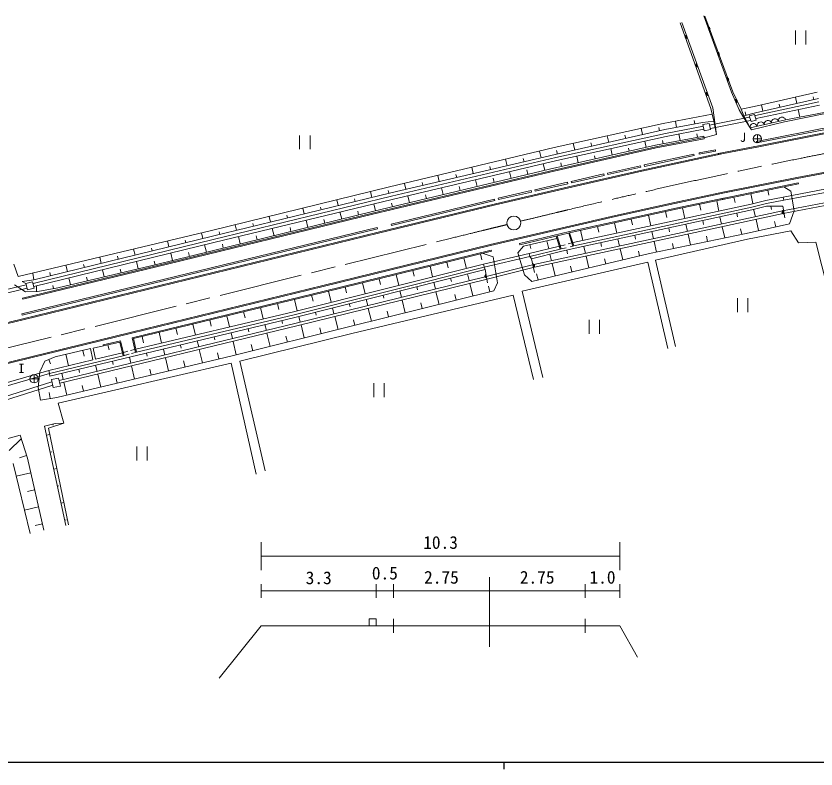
# Model space of a CAD drawing. Units: millimetres, scale not verified. Extents: x 40000 to 680000, y 20000 to 380000.
# Drawn here: x 97967 to 212838, y 204000 to 312127 of the extents above; entities that cross this region are included whole.
import ezdxf
from ezdxf.enums import TextEntityAlignment as Align

# ---------------------------------------------------------------- set-up
doc = ezdxf.new("R2010")
doc.units = ezdxf.units.MM
doc.header["$LTSCALE"] = 1000
doc.linetypes.add('CHAIN', pattern=[18.5, 12, -1.5, 3.5, -1.5])
for name, color, linetype, lineweight in [('M-BGD', 7, 'Continuous', 13), ('M-BMK', 2, 'CHAIN', 13), ('M-BMK-SRVR', 3, 'Continuous', 13), ('M-STR-HTXT', 7, 'Continuous', 18), ('M-TTL-BAND', 7, 'Continuous', 25)]:
    doc.layers.add(name, color=color, linetype=linetype, lineweight=lineweight)
doc.styles.add('ＭＳ ゴシック', font='')
doc.styles.get('ＭＳ ゴシック').set_extended_font_data('MS Gothic')

msp = doc.modelspace()

# ---------------------------------------------------------------- linework, layer by layer
at = {"layer": 'M-BGD'}
for p, q in [((200718, 301173), (196710, 312127)), ((200912, 301226), (196877, 312121)), ((193323, 311127), (197742, 298855)), ((193566, 311210), (198033, 298919)), ((209885, 308053), (209885, 310053)), ((211385, 310053), (211385, 308053)), ((201821, 298632), (200718, 301173)), ((202089, 298765), (200912, 301226)), ((213005, 301179), (203938, 299122)), ((204144, 298238), (213189, 300266)), ((209871, 300468), (210073, 299567)), ((212417, 300538), (212512, 300114)), ((197742, 298855), (197908, 298029)), ((198033, 298919), (198551, 295128)), ((203938, 299122), (202089, 298765)), ((202483, 297808), (202089, 298765)), ((204167, 297840), (213267, 299783)), ((204261, 297400), (213359, 299343)), ((204995, 299362), (205194, 298474)), ((207528, 299489), (207633, 299020)), ((210299, 298689), (210512, 297598)), ((197908, 298029), (190906, 296712)), ((197569, 296452), (203310, 297622)), ((197908, 298029), (198151, 297043)), ((202342, 297739), (201821, 298632)), ((203379, 296048), (202342, 297739)), ((202483, 297808), (204144, 298238)), ((203379, 296048), (202483, 297808)), ((202653, 298379), (202765, 297881)), ((204016, 298000), (203264, 297780)), ((203264, 297780), (203505, 296958)), ((204256, 297178), (204016, 298000)), ((214207, 298117), (208333, 296924)), ((208474, 297200), (214024, 298283)), ((190906, 296712), (175219, 293235)), ((191116, 295819), (196563, 296846)), ((192641, 297038), (192811, 296138)), ((195341, 297110), (195431, 296632)), ((196563, 296846), (198151, 297043)), ((197517, 296711), (196607, 296529)), ((196607, 296529), (196782, 295656)), ((197691, 295838), (197517, 296711)), ((197667, 295961), (203451, 297141)), ((198151, 297043), (198551, 295128)), ((208474, 297200), (203379, 296048)), ((203505, 296958), (204256, 297178)), ((208333, 296924), (203559, 295776)), ((217706, 296736), (204271, 294111)), ((217743, 296540), (204310, 293915)), ((175381, 292216), (191116, 295819)), ((175503, 291800), (191211, 295276)), ((187736, 296009), (187946, 295093)), ((190280, 296100), (190383, 295651)), ((191211, 295276), (196663, 296329)), ((191302, 294835), (196748, 295887)), ((195713, 295223), (195812, 294706)), ((196782, 295656), (197691, 295838)), ((203559, 295776), (203379, 296048)), ((217783, 296106), (204592, 293502)), ((217811, 295959), (204621, 293355)), ((138684, 292981), (138684, 294981)), ((140184, 294981), (140184, 292981)), ((175603, 291361), (191302, 294835)), ((182855, 294927), (183072, 293977)), ((185403, 295001), (185509, 294535)), ((188262, 294162), (188465, 293261)), ((189798, 293561), (196714, 294878)), ((196767, 294659), (189838, 293328)), ((196795, 294512), (189868, 293181)), ((190804, 294255), (190912, 293773)), ((193157, 295194), (193339, 294235)), ((196765, 294638), (196714, 294878)), ((196714, 294878), (196765, 294638)), ((196765, 294638), (198551, 295128)), ((196795, 294512), (196765, 294638)), ((204271, 294111), (204310, 293915)), ((175219, 293235), (151612, 287573)), ((174565, 290124), (189798, 293561)), ((189838, 293328), (174579, 289864)), ((189868, 293181), (174613, 289717)), ((177973, 293845), (178198, 292861)), ((180525, 293901), (180635, 293419)), ((183380, 293082), (183588, 292160)), ((185926, 293154), (186027, 292710)), ((204592, 293502), (198769, 292380)), ((204621, 293355), (198798, 292233)), ((151770, 286745), (175381, 292216)), ((151862, 286236), (175503, 291800)), ((173133, 292735), (173362, 291748)), ((175597, 292791), (175711, 292291)), ((178498, 292002), (178711, 291059)), ((181049, 292054), (181149, 291610)), ((187816, 289970), (199105, 292445)), ((187848, 289823), (199135, 292298)), ((188166, 290732), (195283, 292272)), ((195325, 292077), (188209, 290537)), ((195283, 292272), (195325, 292077)), ((196043, 292487), (198392, 292918)), ((196079, 292291), (196043, 292487)), ((198428, 292722), (196079, 292291)), ((198392, 292918), (198428, 292722)), ((151966, 285798), (175603, 291361)), ((168271, 291569), (168491, 290619)), ((170812, 291677), (170926, 291184)), ((173676, 290908), (173906, 289966)), ((176198, 291054), (176318, 290520)), ((188209, 290537), (188166, 290732)), ((210093, 288950), (220103, 290833)), ((210121, 288802), (220130, 290686)), ((174579, 289864), (149170, 283821)), ((149175, 284042), (174565, 290124)), ((174613, 289717), (149205, 283675)), ((163409, 290402), (163620, 289491)), ((166003, 290531), (166116, 290069)), ((168809, 289762), (169044, 288801)), ((171321, 290017), (171475, 289384)), ((177298, 287588), (187816, 289970)), ((177331, 287442), (187848, 289823)), ((182916, 289562), (187632, 290611)), ((182959, 289367), (182916, 289562)), ((187676, 290416), (182959, 289367)), ((187632, 290611), (187676, 290416)), ((158546, 289236), (158749, 288362)), ((161139, 289372), (161245, 288941)), ((163942, 288617), (164182, 287636)), ((166464, 288829), (166613, 288219)), ((177668, 288385), (182392, 289439)), ((177711, 288190), (177668, 288385)), ((182435, 289244), (177711, 288190)), ((182392, 289439), (182435, 289244)), ((210092, 288949), (199676, 286881)), ((210121, 288802), (199705, 286734)), ((151612, 287573), (126015, 281324)), ((153734, 288082), (153938, 287248)), ((156275, 288214), (156374, 287812)), ((159075, 287471), (159319, 286472)), ((161606, 287642), (161750, 287054)), ((166795, 285143), (177298, 287588)), ((166829, 284997), (177331, 287442)), ((172450, 287177), (177171, 288243)), ((177215, 288047), (172494, 286982)), ((177171, 288243), (177215, 288047)), ((210297, 288181), (199180, 285888)), ((210327, 288034), (199210, 285741)), ((214364, 287287), (208131, 286118)), ((208233, 287594), (209231, 286967)), ((210297, 288181), (210327, 288034)), ((126198, 280513), (151770, 286745)), ((126277, 280032), (151862, 286236)), ((148874, 286905), (149074, 286088)), ((151411, 287055), (151502, 286683)), ((154208, 286326), (154457, 285307)), ((156749, 286455), (156888, 285889)), ((167190, 285973), (171951, 287046)), ((171995, 286851), (167234, 285778)), ((171951, 287046), (171995, 286851)), ((172494, 286982), (172450, 287177)), ((199676, 286881), (192536, 285349)), ((199705, 286734), (192568, 285202)), ((201215, 285332), (201053, 286121)), ((203791, 285179), (203476, 286621)), ((208132, 286118), (205624, 285653)), ((206082, 286386), (205930, 287127)), ((208214, 285675), (208131, 286118)), ((214447, 286845), (208214, 285675)), ((209231, 286967), (209701, 284144)), ((126384, 279595), (151966, 285798)), ((144017, 285719), (144216, 284904)), ((146551, 285880), (146645, 285496)), ((149345, 285162), (149594, 284142)), ((149963, 281086), (166795, 285143)), ((149998, 280940), (166829, 284997)), ((151848, 282241), (166669, 285846)), ((151892, 285268), (152025, 284724)), ((166716, 285651), (151895, 282047)), ((166669, 285846), (166716, 285651)), ((167234, 285778), (167190, 285973)), ((203537, 285114), (177977, 279585)), ((192536, 285349), (184035, 283464)), ((192568, 285202), (184068, 283317)), ((199806, 286019), (192730, 284530)), ((199837, 285873), (192762, 284383)), ((196303, 284267), (196130, 285092)), ((198906, 284112), (198579, 285608)), ((203537, 285114), (205624, 285653)), ((203632, 284674), (205707, 285210)), ((208214, 285675), (205707, 285210)), ((215071, 285510), (208031, 284152)), ((215147, 285117), (208107, 283759)), ((149170, 283821), (118111, 276276)), ((118137, 276456), (149175, 284042)), ((139160, 284533), (139359, 283720)), ((141694, 284693), (141787, 284312)), ((144485, 283984), (144737, 282957)), ((147029, 284108), (147165, 283550)), ((208023, 284150), (172339, 276432)), ((208107, 283759), (172424, 276041)), ((203632, 284674), (178072, 279145)), ((178260, 278772), (203631, 284304)), ((192730, 284530), (184246, 282675)), ((192762, 284383), (184278, 282529)), ((191426, 283211), (191242, 284051)), ((194019, 283055), (193686, 284578)), ((201586, 283270), (201464, 283832)), ((203631, 284304), (205749, 284819)), ((204142, 283311), (203885, 284366)), ((205749, 284819), (208053, 284821)), ((206472, 284332), (206366, 284819)), ((208053, 284821), (208346, 283142)), ((209701, 284144), (209015, 282302)), ((149205, 283675), (118146, 276131)), ((134302, 283347), (134501, 282536)), ((136837, 283506), (136930, 283128)), ((139626, 282806), (139880, 281770)), ((142172, 282921), (142308, 282363)), ((184035, 283464), (166056, 279305)), ((184068, 283317), (166091, 279159)), ((184246, 282675), (177434, 281159)), ((186482, 282139), (186300, 282971)), ((189132, 281998), (188800, 283517)), ((196701, 282208), (196579, 282767)), ((199280, 282259), (199051, 283306)), ((204235, 282922), (204598, 281309)), ((207052, 281861), (206889, 282619)), ((98809, 269340), (149831, 281774)), ((98856, 269146), (149879, 281579)), ((129445, 282162), (129643, 281352)), ((131980, 282319), (132072, 281944)), ((134767, 281628), (135023, 280583)), ((137315, 281733), (137451, 281176)), ((149879, 281579), (149831, 281774)), ((151895, 282047), (151848, 282241)), ((184278, 282529), (177467, 281012)), ((181636, 281089), (181456, 281901)), ((184236, 280939), (183900, 282445)), ((191815, 281146), (191694, 281701)), ((194393, 281202), (194166, 282240)), ((199724, 280267), (199377, 281871)), ((202172, 280775), (202001, 281563)), ((209015, 282302), (202820, 280909)), ((126015, 281324), (98261, 274709)), ((98945, 268656), (149963, 281086)), ((98981, 268510), (149998, 280940)), ((100504, 274230), (126198, 280513)), ((124586, 280984), (124785, 280167)), ((127123, 281133), (127214, 280760)), ((129908, 280449), (130165, 279396)), ((132458, 280546), (132594, 279989)), ((177434, 281159), (170266, 279436)), ((177469, 281013), (170301, 279291)), ((175666, 280558), (175523, 280513)), ((175523, 280513), (176105, 278626)), ((176249, 278670), (175666, 280558)), ((177324, 280966), (177467, 281012)), ((177929, 279099), (177324, 280966)), ((177467, 281012), (178072, 279145)), ((179344, 279880), (179015, 281357)), ((186929, 280084), (186808, 280636)), ((202820, 280909), (188938, 278029)), ((189506, 280145), (189281, 281175)), ((194828, 279251), (194490, 280814)), ((197276, 279759), (197114, 280508)), ((202990, 280061), (209235, 281301)), ((209235, 281301), (210342, 279554)), ((100436, 273719), (126277, 280032)), ((100543, 273282), (126384, 279595)), ((119722, 279824), (119928, 278980)), ((122263, 279958), (122357, 279573)), ((125049, 279269), (125308, 278208)), ((127601, 279359), (127737, 278802)), ((166056, 279305), (142020, 273406)), ((166091, 279159), (142056, 273261)), ((170301, 279291), (170266, 279436)), ((170837, 279093), (175624, 280187)), ((171896, 278722), (171763, 279305)), ((174452, 278697), (174187, 279859)), ((176824, 279281), (175986, 279060)), ((177957, 279580), (177259, 279396)), ((178072, 279145), (177929, 279099)), ((182043, 279022), (181923, 279571)), ((184619, 279088), (184396, 280110)), ((189932, 278235), (189603, 279757)), ((189812, 277074), (202990, 280061)), ((192380, 278743), (192230, 279436)), ((210342, 279554), (212829, 279662)), ((212829, 279662), (216232, 266004)), ((114858, 278665), (115072, 277792)), ((117401, 278792), (117500, 278386)), ((120192, 278082), (120451, 277021)), ((122744, 278172), (122880, 277615)), ((166218, 278486), (142225, 272638)), ((166253, 278341), (142261, 272492)), ((165030, 278019), (166491, 277555)), ((171648, 278034), (165096, 276484)), ((166253, 278341), (166218, 278486)), ((170035, 278130), (170837, 279093)), ((170959, 274943), (170035, 278130)), ((176002, 279064), (171648, 278034)), ((171752, 277596), (171648, 278034)), ((176105, 278626), (171752, 277596)), ((171968, 277244), (176168, 278297)), ((188938, 278029), (172057, 274013)), ((176105, 278626), (176249, 278670)), ((176168, 278297), (178260, 278772)), ((176986, 278858), (176249, 278670)), ((177169, 277956), (177046, 278496)), ((177929, 279099), (177551, 279002)), ((179732, 278031), (179511, 279045)), ((184701, 278697), (185078, 277110)), ((187341, 278348), (187498, 277686)), ((109994, 277506), (110215, 276605)), ((112538, 277626), (112643, 277198)), ((115261, 276877), (115508, 275833)), ((117823, 276911), (117941, 276409)), ((162638, 275869), (162272, 277370)), ((164871, 277133), (164671, 277955)), ((171752, 277596), (165200, 276046)), ((166491, 277555), (167105, 273832)), ((171752, 277596), (171968, 277244)), ((172422, 275315), (171968, 277244)), ((174845, 276974), (174640, 277914)), ((179832, 277643), (180233, 275958)), ((182491, 277268), (182665, 276536)), ((192640, 264666), (189812, 277074)), ((98261, 274709), (97650, 276470)), ((118111, 276276), (98900, 271605)), ((118146, 276131), (98935, 271459)), ((103966, 273101), (118137, 276456)), ((105130, 276346), (105358, 275417)), ((107676, 276460), (107786, 276011)), ((110404, 275691), (110643, 274681)), ((112948, 275796), (113076, 275257)), ((165090, 276483), (137821, 269665)), ((165200, 276046), (137928, 269227)), ((165348, 275730), (137992, 268854)), ((157787, 274657), (157415, 276186)), ((160015, 275942), (159813, 276771)), ((165205, 276092), (165096, 276484)), ((165200, 276046), (165348, 275730)), ((172327, 276429), (165310, 274685)), ((165348, 275730), (165690, 273831)), ((172424, 276041), (165407, 274297)), ((170658, 272598), (188702, 276782)), ((174944, 276586), (175368, 274801)), ((177609, 276182), (177800, 275379)), ((188702, 276782), (191577, 264376)), ((100363, 275210), (100505, 274231)), ((102814, 275294), (102929, 274823)), ((108082, 274645), (108210, 274105)), ((165311, 274685), (138196, 268010)), ((152936, 273444), (152557, 275002)), ((155159, 274751), (154955, 275587)), ((163040, 274126), (162798, 275089)), ((172057, 274013), (170959, 274943)), ((172728, 275096), (172936, 274222)), ((99436, 273531), (89813, 271251)), ((99326, 272519), (97759, 273539)), ((98876, 273994), (100504, 274230)), ((99386, 273737), (98876, 273994)), ((100345, 273970), (99386, 273737)), ((99386, 273737), (99608, 272825)), ((100567, 273058), (100345, 273970)), ((103245, 273440), (103331, 272981)), ((105567, 274509), (105798, 273534)), ((142020, 273406), (114542, 266741)), ((165407, 274297), (138291, 267622)), ((148085, 272231), (147699, 273818)), ((150303, 273560), (150098, 274403)), ((158185, 272931), (157949, 273870)), ((160493, 274005), (160373, 274480)), ((163118, 273734), (163568, 271926)), ((167105, 273832), (166578, 272675)), ((99554, 273046), (89935, 270766)), ((101122, 272566), (99326, 272519)), ((99608, 272825), (100567, 273058)), ((100905, 273370), (100926, 272561)), ((101122, 272566), (103966, 273101)), ((142056, 273261), (114578, 266595)), ((142225, 272638), (114641, 265929)), ((142261, 272492), (114820, 265818)), ((143234, 271018), (142841, 272634)), ((145447, 272369), (145240, 273219)), ((166578, 272675), (145911, 267535)), ((153330, 271736), (153099, 272651)), ((155641, 272796), (155524, 273261)), ((158263, 272538), (158715, 270719)), ((165811, 273356), (166015, 272535)), ((173607, 260205), (170658, 272598)), ((98900, 271605), (98935, 271459)), ((138337, 269793), (137936, 271440)), ((140621, 271185), (140412, 272043)), ((146197, 266542), (169360, 272028)), ((148475, 270541), (148250, 271433)), ((150789, 271588), (150675, 272042)), ((153408, 271343), (153863, 269512)), ((160960, 272145), (161163, 271328)), ((169360, 272028), (172258, 259943)), ((201569, 269594), (201569, 271594)), ((203069, 271594), (203069, 269594)), ((133474, 268630), (133078, 270259)), ((135718, 269983), (135507, 270850)), ((143619, 269345), (143401, 270214)), ((145937, 270380), (145826, 270823)), ((148553, 270148), (149011, 268306)), ((156109, 270935), (156311, 270121)), ((98809, 269340), (98856, 269146)), ((137821, 269665), (115166, 264275)), ((137928, 269227), (115264, 263836)), ((137992, 268854), (115465, 263407)), ((128610, 267473), (128219, 269077)), ((130862, 268792), (130649, 269668)), ((138778, 268153), (138573, 269000)), ((141085, 269171), (140977, 269605)), ((143750, 268965), (144210, 267112)), ((151257, 269724), (151459, 268915)), ((92503, 267081), (98945, 268656)), ((92538, 266936), (98981, 268510)), ((138196, 268010), (104163, 259777)), ((123745, 266316), (123361, 267895)), ((126006, 267601), (125790, 268486)), ((133918, 266975), (133714, 267820)), ((136251, 267967), (136144, 268408)), ((138895, 267770), (139357, 265907)), ((146406, 268514), (146607, 267708)), ((180261, 266476), (180261, 268476)), ((181761, 268476), (181761, 266476)), ((114542, 266741), (93963, 261707)), ((114578, 266595), (93998, 261561)), ((138291, 267622), (104253, 259387)), ((118881, 265159), (118503, 266714)), ((121149, 266410), (120932, 267305)), ((129058, 265800), (128854, 266645)), ((145911, 267535), (128990, 263332)), ((130100, 262578), (146197, 266542)), ((131394, 266778), (131284, 267232)), ((133994, 266582), (134446, 264687)), ((141579, 267333), (141784, 266510)), ((112964, 265476), (110482, 264904)), ((113507, 263383), (112964, 265476)), ((114641, 265929), (115118, 263803)), ((114820, 265818), (115264, 263836)), ((116293, 265219), (116074, 266123)), ((124199, 264624), (123994, 265469)), ((126532, 265610), (126424, 266057)), ((129134, 265406), (129593, 263481)), ((136719, 266158), (136931, 265304)), ((103595, 263207), (108672, 264371)), ((108672, 264371), (108989, 262742)), ((110516, 264758), (109065, 264448)), ((109065, 264448), (109378, 262837)), ((110482, 264904), (110516, 264758)), ((112856, 265297), (110516, 264758)), ((111328, 264199), (111165, 264907)), ((113361, 263345), (112856, 265297)), ((115152, 264271), (114407, 264079)), ((119339, 263448), (119134, 264294)), ((121671, 264442), (121564, 264882)), ((124274, 264231), (124731, 262316)), ((131751, 264956), (131962, 264070)), ((102120, 262551), (103595, 263207)), ((113361, 263345), (102801, 260769)), ((115465, 263407), (102831, 260421)), ((128990, 263332), (103807, 257324)), ((105511, 261893), (105129, 263559)), ((107755, 263295), (107566, 264118)), ((113249, 263781), (109378, 262837)), ((114044, 263986), (113249, 263781)), ((114201, 263561), (113361, 263345)), ((114183, 263557), (113361, 263345)), ((114467, 262270), (114266, 263123)), ((115264, 263836), (114539, 263648)), ((116809, 263273), (116704, 263706)), ((119414, 263055), (119868, 261156)), ((126891, 263781), (127105, 262882)), ((101390, 261048), (102120, 262551)), ((102938, 262175), (102663, 262792)), ((108989, 262742), (102695, 261206)), ((104013, 256518), (128865, 262287)), ((109608, 261094), (109400, 261973)), ((111938, 262103), (111833, 262548)), ((122034, 262592), (122242, 261722)), ((128865, 262287), (132463, 246355)), ((133733, 246793), (130100, 262578)), ((102677, 261201), (94403, 258820)), ((102801, 260769), (94528, 258387)), ((101163, 258799), (101390, 261048)), ((102677, 261201), (102801, 260769)), ((102831, 260421), (102801, 260769)), ((104748, 259918), (104534, 260823)), ((107076, 260935), (106967, 261398)), ((114555, 261879), (115004, 259995)), ((117173, 261422), (117378, 260562)), ((104078, 260145), (103057, 259910)), ((103057, 259910), (103322, 258760)), ((104343, 258996), (104078, 260145)), ((109695, 260704), (110140, 258835)), ((112312, 260252), (112515, 259402)), ((103131, 259591), (93767, 256669)), ((103243, 259102), (93947, 256202)), ((101483, 256977), (101163, 258799)), ((103322, 258760), (104343, 258996)), ((104835, 259528), (105277, 257675)), ((107451, 259082), (107651, 258241)), ((149338, 257381), (149338, 259381)), ((150838, 259381), (150838, 257381)), ((103807, 257324), (101483, 256977)), ((102733, 258063), (102864, 257184)), ((104853, 253653), (104013, 256518)), ((102070, 253237), (103569, 253604)), ((105106, 238963), (102070, 253237)), ((102634, 252958), (104853, 253653)), ((105526, 239057), (102634, 252958)), ((103283, 253392), (103250, 253526)), ((103569, 253604), (104853, 253653)), ((92535, 250311), (98551, 251934)), ((99595, 248648), (98551, 251934)), ((102825, 252042), (102346, 251940)), ((97004, 249736), (98721, 251398)), ((103097, 249544), (102866, 249495)), ((115296, 248286), (115296, 250286)), ((116796, 250286), (116796, 248286)), ((98456, 248691), (99478, 249015)), ((99595, 248648), (101972, 238299)), ((97570, 247864), (100004, 237828)), ((103843, 247147), (103387, 247049)), ((98011, 246044), (100084, 246520)), ((99596, 243843), (100643, 244083)), ((104125, 244651), (103907, 244604)), ((99190, 241184), (101203, 241647)), ((104862, 242251), (104427, 242159)), ((100719, 238971), (101762, 239210)), ((105152, 239757), (104947, 239714))]:
    msp.add_line(p, q, dxfattribs=at)
for centre, radius, start, end in [((197378, 310301), 250, 290.10168, 110.10168), ((197378, 310301), 200, 290.10168, 110.10168), ((197378, 310301), 150, 290.10168, 110.10168), ((197378, 310301), 100, 290.10168, 110.10168), ((197378, 310301), 50, 290.10168, 110.10168), ((194310, 309162), 250, 109.97324, 289.97324), ((194310, 309162), 200, 109.97324, 289.97324), ((194310, 309162), 150, 109.97324, 289.97324), ((194310, 309162), 100, 109.97324, 289.97324), ((194310, 309162), 50, 109.97324, 289.97324), ((198714, 306650), 250, 290.10168, 110.10168), ((198714, 306650), 200, 290.10168, 110.10168), ((198714, 306650), 150, 290.10168, 110.10168), ((198714, 306650), 100, 290.10168, 110.10168), ((198714, 306650), 50, 290.10168, 110.10168), ((195799, 305065), 250, 109.97324, 289.97324), ((195799, 305065), 200, 109.97324, 289.97324), ((195799, 305065), 150, 109.97324, 289.97324), ((195799, 305065), 100, 109.97324, 289.97324), ((195799, 305065), 50, 109.97324, 289.97324), ((200050, 302999), 250, 290.10168, 110.10168), ((200050, 302999), 200, 290.10168, 110.10168), ((200050, 302999), 150, 290.10168, 110.10168), ((200050, 302999), 100, 290.10168, 110.10168), ((200050, 302999), 50, 290.10168, 110.10168), ((197288, 300967), 250, 109.97324, 289.97324), ((197288, 300967), 200, 109.97324, 289.97324), ((197288, 300967), 150, 109.97324, 289.97324), ((197288, 300967), 100, 109.97324, 289.97324), ((197288, 300967), 50, 109.97324, 289.97324), ((201270, 299903), 250, 293.46772, 113.46772), ((201270, 299903), 200, 293.46772, 113.46772), ((201270, 299903), 150, 293.46772, 113.46772), ((201270, 299903), 100, 293.46772, 113.46772), ((201270, 299903), 50, 293.46772, 113.46772), ((207964, 297085), 522, 12.74427, 192.74427), ((203888, 296163), 522, 12.74427, 192.74427), ((204907, 296394), 522, 12.74427, 192.74427), ((205926, 296624), 522, 12.74427, 192.74427), ((206945, 296855), 522, 12.74427, 192.74427), ((208200, 283981), 250, 99.89004, 279.89004), ((208200, 283981), 200, 99.89004, 279.89004), ((208200, 283981), 150, 99.89004, 279.89004), ((208200, 283981), 100, 99.89004, 279.89004), ((208200, 283981), 50, 99.89004, 279.89004), ((172195, 276279), 250, 283.24461, 103.24461), ((172195, 276279), 200, 283.24461, 103.24461), ((172195, 276279), 150, 283.24461, 103.24461), ((172195, 276279), 100, 283.24461, 103.24461), ((172195, 276279), 50, 283.24461, 103.24461), ((165519, 274780), 250, 100.21259, 280.21259), ((165519, 274780), 200, 100.21259, 280.21259), ((165519, 274780), 150, 100.21259, 280.21259), ((165519, 274780), 100, 100.21259, 280.21259), ((165519, 274780), 50, 100.21259, 280.21259)]:
    msp.add_arc(centre, radius, start, end, dxfattribs=at)
at = {"layer": 'M-BMK'}
msp.add_line((73394, 258680), (160487, 280223), dxfattribs=at)
for points, knots in [([(170421, 282666), (170988, 282799), (171554, 282932), (172121, 283067), (172704, 283207), (173287, 283349), (173870, 283491), (174453, 283632), (175037, 283773), (175620, 283913), (175798, 283956), (175975, 283998), (176153, 284041), (176331, 284084), (176508, 284126), (176686, 284169), (176864, 284212), (177041, 284254), (177219, 284297), (178445, 284590), (179671, 284882), (180898, 285172), (182659, 285587), (184420, 285999), (186182, 286406), (187324, 286669), (188465, 286930), (189607, 287189), (190750, 287448), (191892, 287705), (193036, 287960), (194179, 288215), (195323, 288467), (196467, 288717), (201151, 289742), (205843, 290726), (210543, 291675), (211327, 291833), (212110, 291990), (212894, 292146), (213678, 292302), (214462, 292456), (215246, 292610), (216030, 292764), (216814, 292918), (217599, 293069), (223020, 294118), (228453, 295104), (233894, 296046), (239335, 296988), (244784, 297885), (250241, 298724), (255699, 299563), (261165, 300343), (266631, 301123)], [0, 0, 0, 0, 1, 1, 1, 2, 2, 2, 3, 3, 3, 4, 4, 4, 5, 5, 5, 6, 6, 6, 7, 7, 7, 8, 8, 8, 9, 9, 9, 10, 10, 10, 11, 11, 11, 12, 12, 12, 13, 13, 13, 14, 14, 14, 15, 15, 15, 16, 16, 16, 17, 17, 17, 18, 18, 18, 18]), ([(160487, 280223), (161384, 280443), (162280, 280663), (163177, 280883), (163775, 281030), (164373, 281177), (164970, 281323), (165070, 281348), (165170, 281372), (165269, 281396), (165369, 281421), (165469, 281445), (165568, 281470), (165668, 281494), (165768, 281518), (165867, 281543), (166163, 281615), (166460, 281688), (166756, 281760), (167052, 281833), (167348, 281906), (167644, 281977), (167923, 282045), (168202, 282111), (168481, 282178)], [0, 0, 0, 0, 1, 1, 1, 2, 2, 2, 3, 3, 3, 4, 4, 4, 5, 5, 5, 6, 6, 6, 7, 7, 7, 8, 8, 8, 8])]:
    msp.add_open_spline(points, degree=3, knots=knots, dxfattribs=at)
at = {"layer": 'M-BMK-SRVR'}
for p, q in [((205019, 294496), (203819, 294496)), ((204419, 293896), (204419, 295096)), ((101163, 260036), (99963, 260036)), ((100563, 259436), (100563, 260636))]:
    msp.add_line(p, q, dxfattribs=at)
for centre, radius in [((204419, 294496), 600), ((169455, 282406), 1000), ((100563, 260036), 600)]:
    msp.add_circle(centre, radius, dxfattribs=at)
at = {"layer": 'M-STR-HTXT'}
for p, q in [((133186, 236564), (133186, 232564)), ((184686, 236564), (184686, 232564)), ((133186, 234564), (184686, 234564)), ((165936, 231564), (165936, 221564)), ((133186, 230564), (133186, 228564)), ((149686, 230564), (149686, 228564)), ((152186, 230564), (152186, 228564)), ((179686, 230564), (179686, 228564)), ((184686, 230564), (184686, 228564)), ((133186, 229564), (149686, 229564)), ((149686, 229564), (152186, 229564)), ((152186, 229564), (165936, 229564)), ((165936, 229564), (179686, 229564)), ((179686, 229564), (184686, 229564)), ((148686, 225564), (149686, 225564)), ((148686, 225564), (148686, 224564)), ((149686, 225564), (149686, 224564)), ((152186, 225564), (152186, 223564)), ((179686, 225564), (179686, 223564)), ((133186, 224564), (127145, 217025)), ((133186, 224564), (184686, 224564)), ((184686, 224564), (187186, 220064))]:
    msp.add_line(p, q, dxfattribs=at)
at = {"layer": 'M-TTL-BAND'}
for p, q in [((40000, 205000), (579000, 205000)), ((168000, 205000), (168000, 204000))]:
    msp.add_line(p, q, dxfattribs=at)

# ---------------------------------------------------------------- texts
at = {"layer": 'M-BMK-SRVR', "style": 'ＭＳ ゴシック'}
for s, p in [('J', (201889, 293656)), ('I', (98296, 260467))]:
    msp.add_text(s, height=1320, dxfattribs=at).set_placement(p, align=Align.BOTTOM_LEFT)
at = {"layer": 'M-STR-HTXT', "style": 'ＭＳ ゴシック'}
for s, p in [('10.3', (156436, 235064)), ('3.3', (139561, 229993)), ('0.5', (149061, 230668)), ('2.75', (156561, 230064)), ('2.75', (170311, 230064)), ('1.0', (180311, 230064))]:
    msp.add_text(s, height=1833, dxfattribs=at).set_placement(p, align=Align.BOTTOM_LEFT)

doc.saveas('drawing.dxf')
